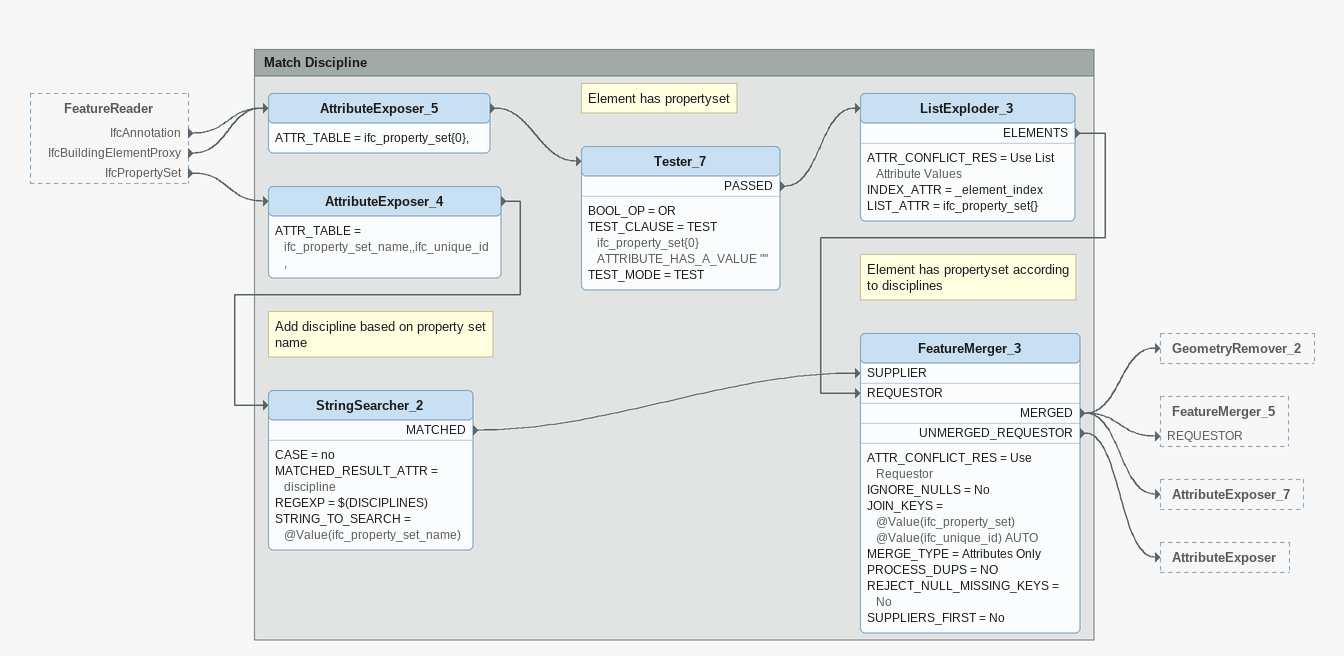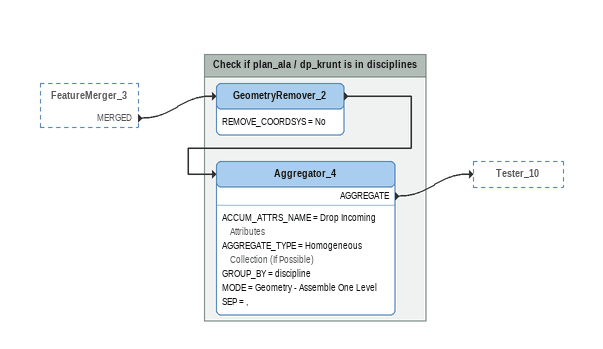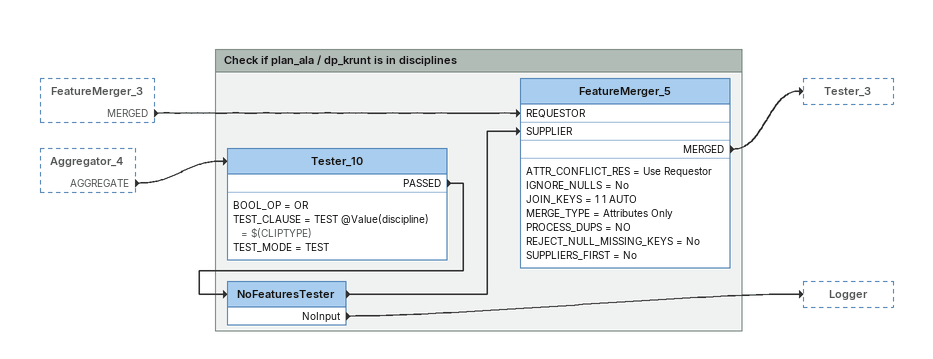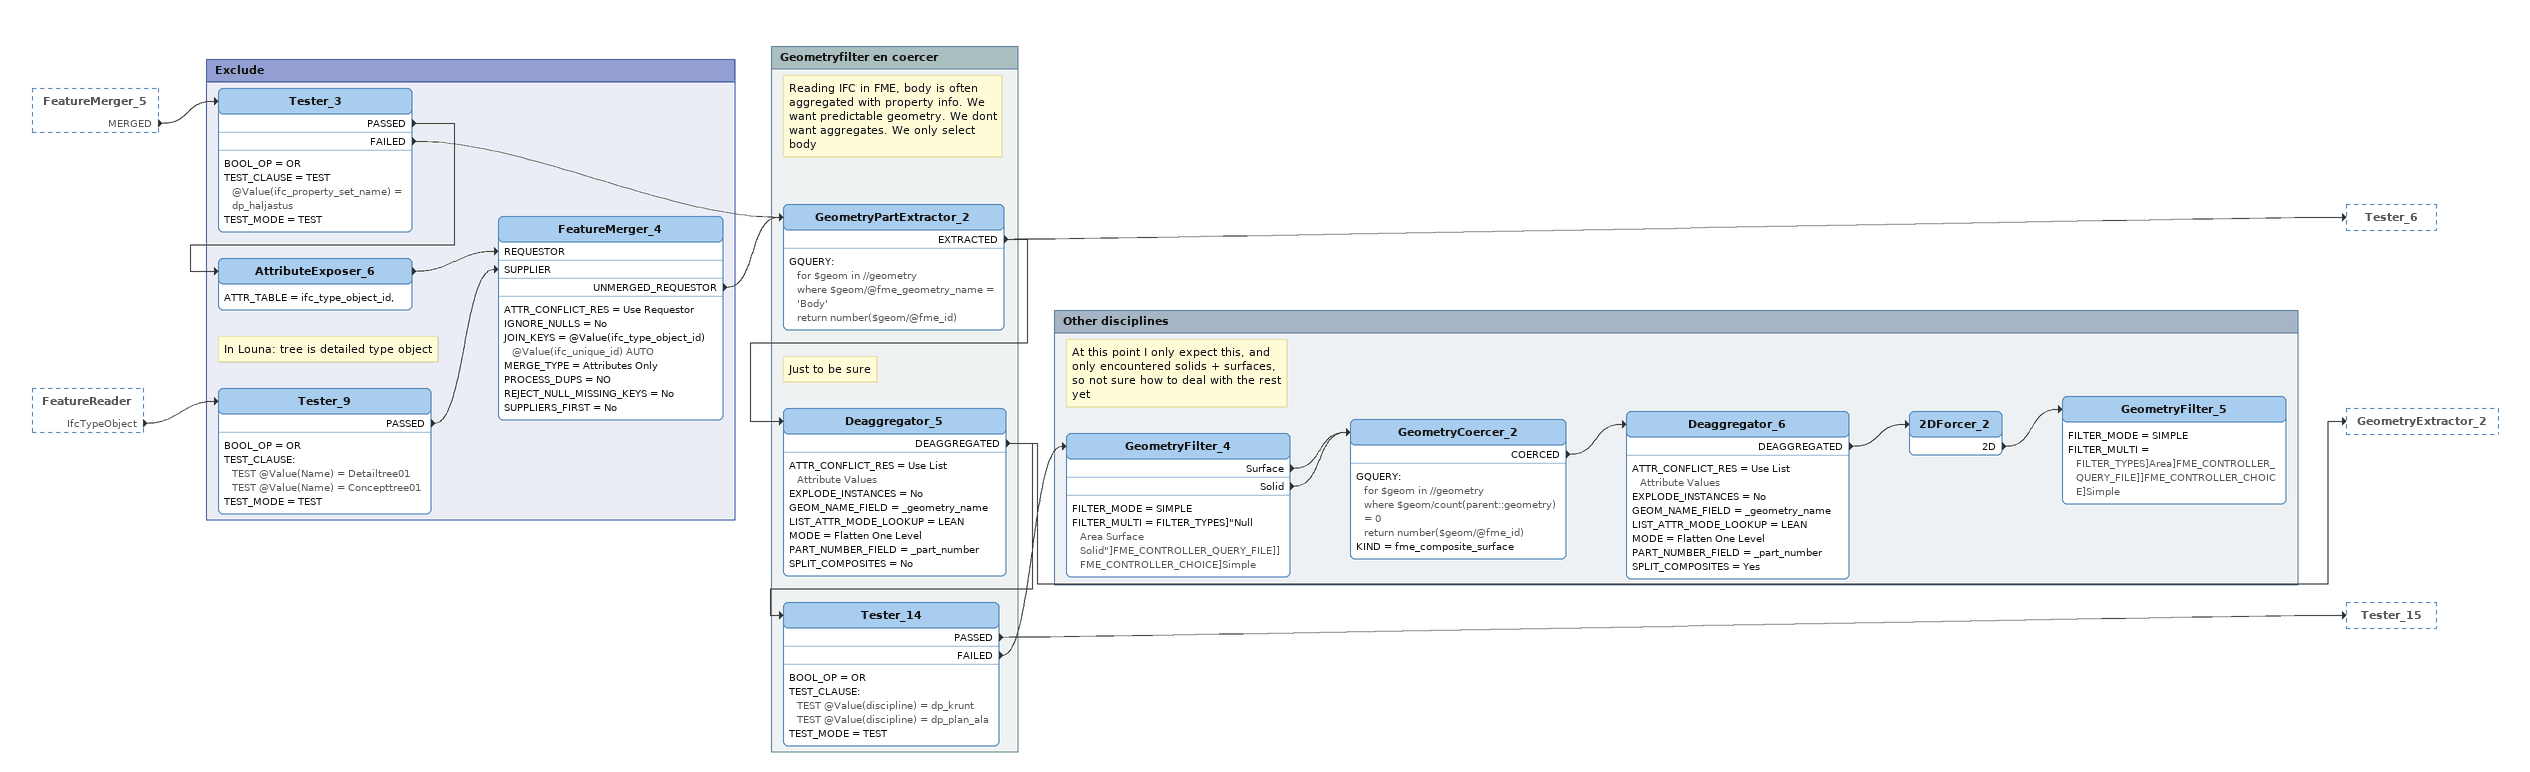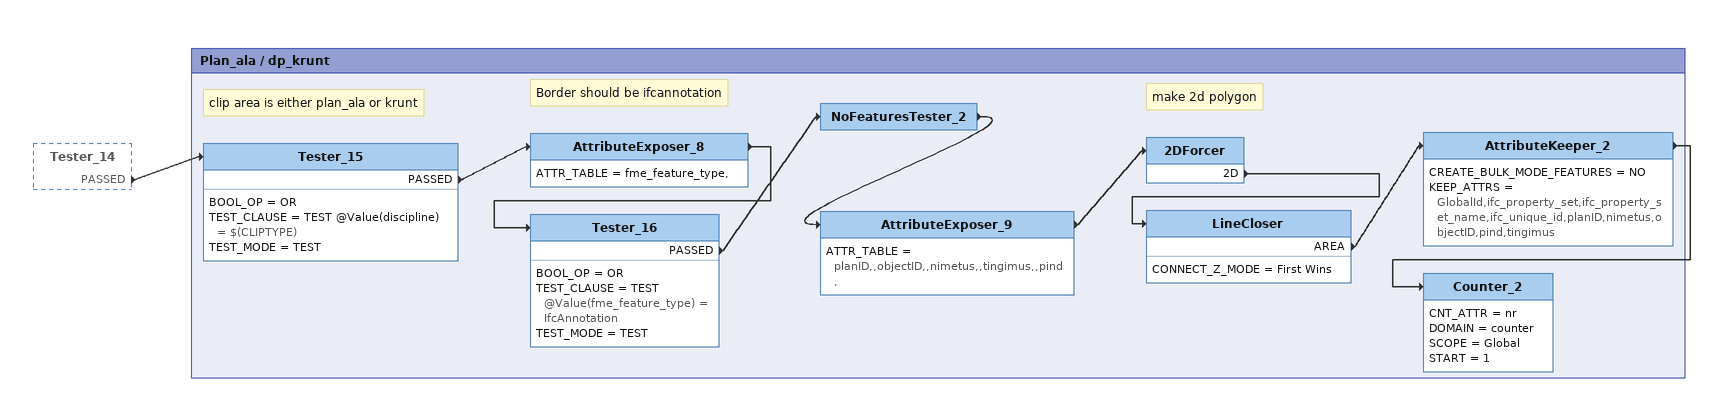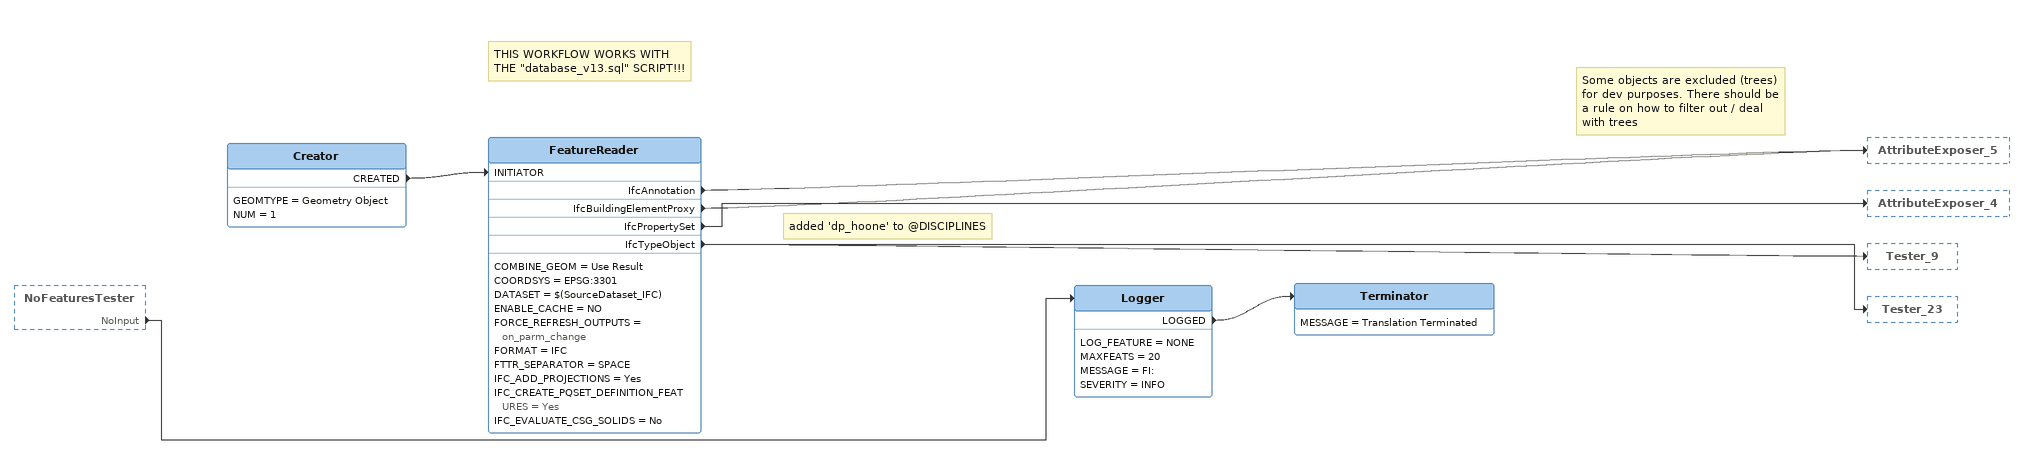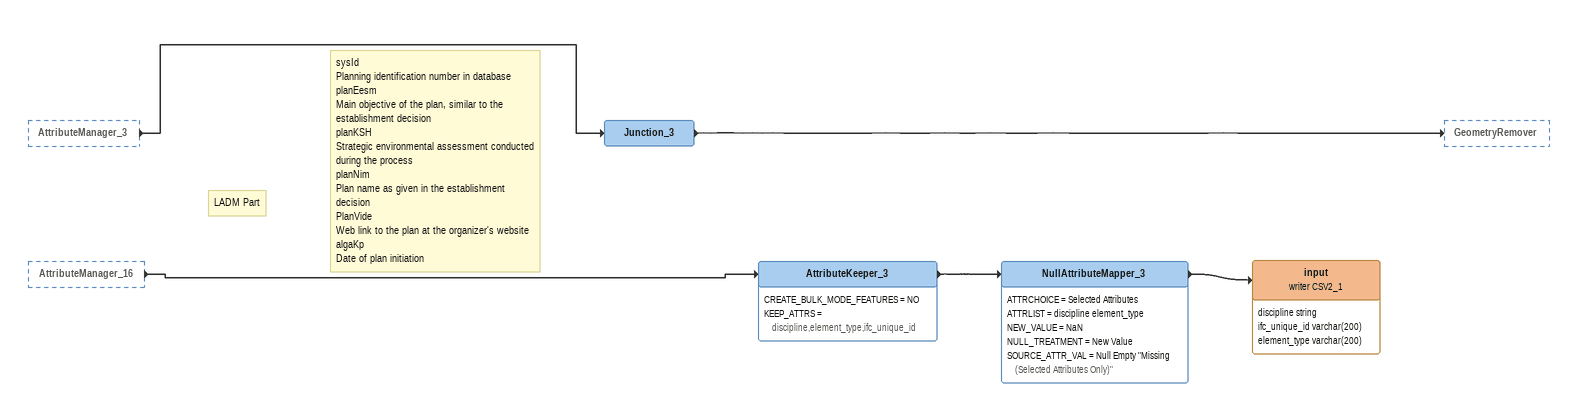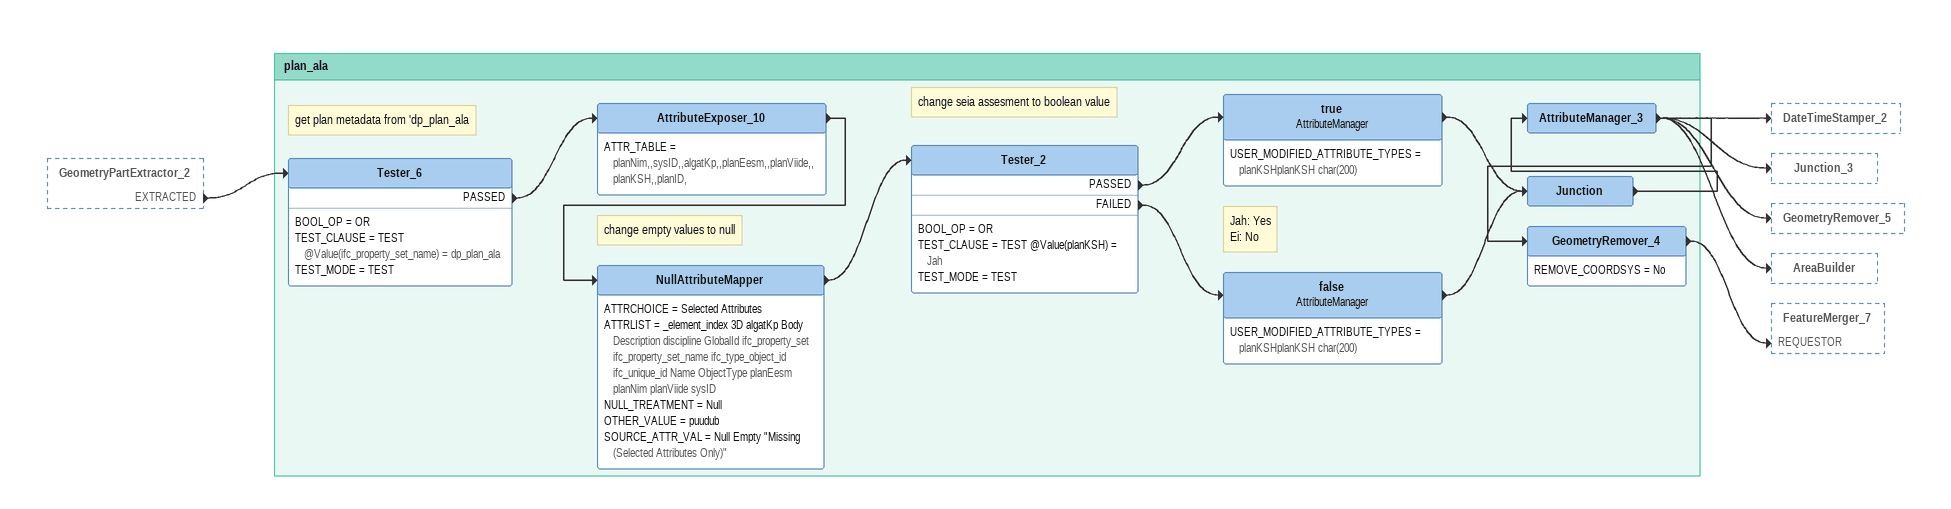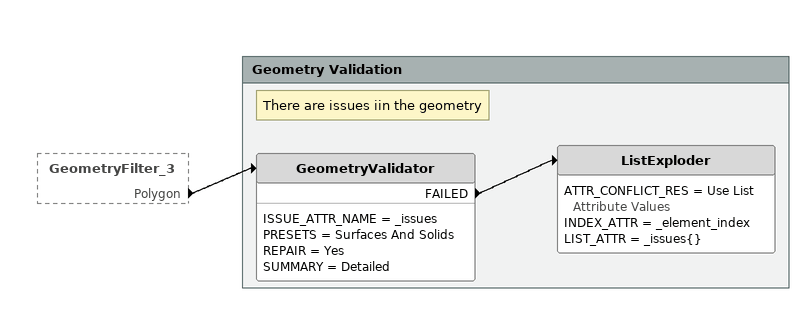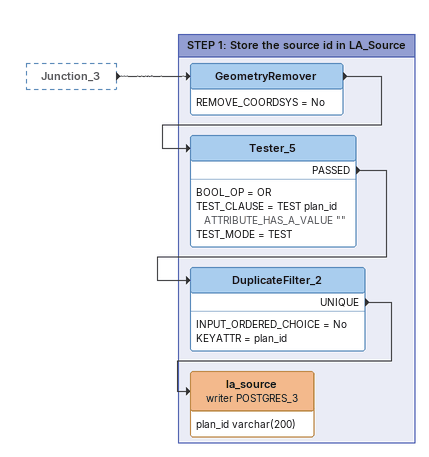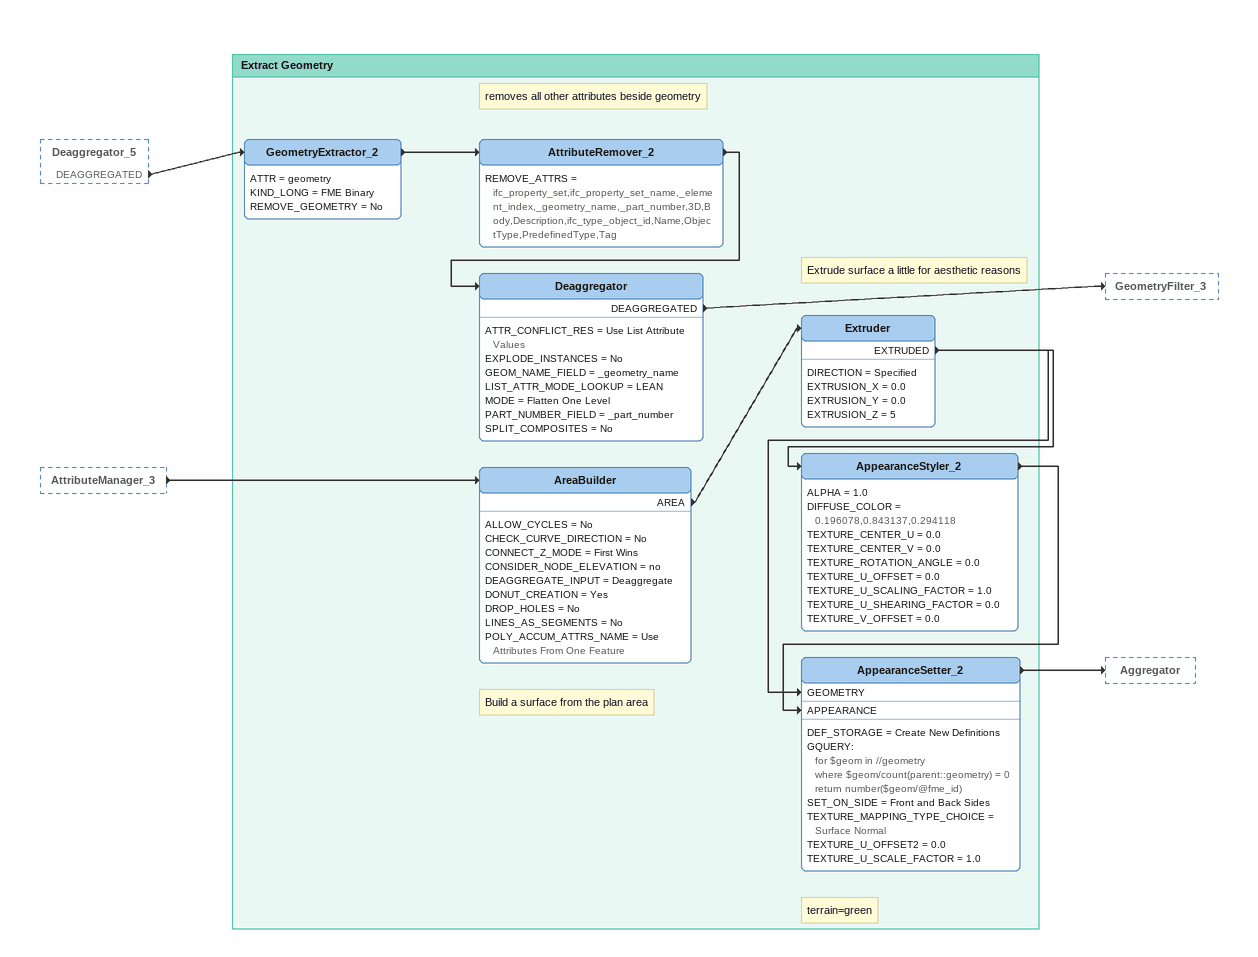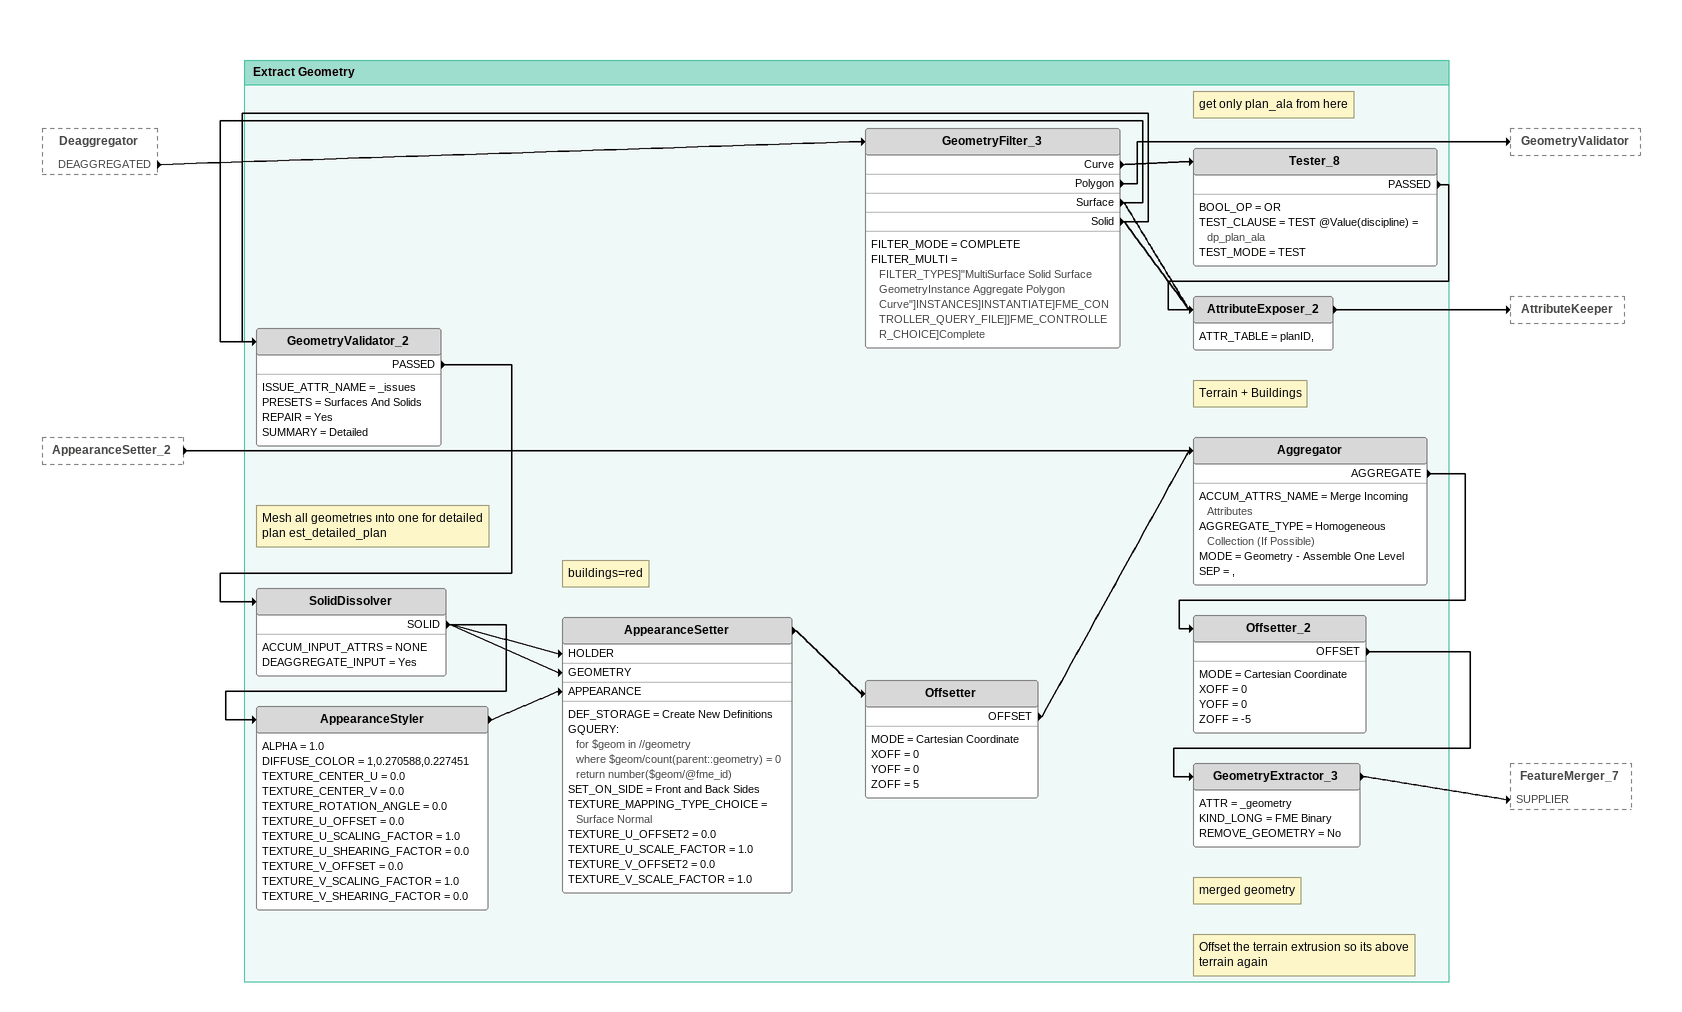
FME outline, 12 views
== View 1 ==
FeatureReader [outside]
    IfcAnnotation -> AttributeExposer_5
    IfcBuildingElementProxy -> AttributeExposer_5
    IfcPropertySet -> AttributeExposer_4

Bookmark: Match Discipline
AttributeExposer_5
    ATTR_TABLE = ifc_property_set{0},
    -> Tester_7
Note: Element has propertyset
Tester_7
    BOOL_OP = OR
    TEST_CLAUSE = TEST ifc_property_set{0} ATTRIBUTE_HAS_A_VALUE ""
    TEST_MODE = TEST
    PASSED -> ListExploder_3
ListExploder_3
    ATTR_CONFLICT_RES = Use List Attribute Values
    INDEX_ATTR = _element_index
    LIST_ATTR = ifc_property_set{}
    ELEMENTS -> FeatureMerger_3 [REQUESTOR]
AttributeExposer_4
    ATTR_TABLE = ifc_property_set_name,,ifc_unique_id,
    -> StringSearcher_2
Note: Add discipline based on property set name
StringSearcher_2
    CASE = no
    MATCHED_RESULT_ATTR = discipline
    REGEXP = $(DISCIPLINES)
    STRING_TO_SEARCH = @Value(ifc_property_set_name)
    MATCHED -> FeatureMerger_3 [SUPPLIER]
Note: Element has propertyset according to disciplines
FeatureMerger_3
    ATTR_CONFLICT_RES = Use Requestor
    IGNORE_NULLS = No
    JOIN_KEYS = @Value(ifc_property_set) @Value(ifc_unique_id) AUTO
    MERGE_TYPE = Attributes Only
    PROCESS_DUPS = NO
    REJECT_NULL_MISSING_KEYS = No
    SUPPLIERS_FIRST = No
    MERGED -> GeometryRemover_2
    MERGED -> FeatureMerger_5 [REQUESTOR]
    MERGED -> AttributeExposer_7
    UNMERGED_REQUESTOR -> AttributeExposer

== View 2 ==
FeatureMerger_3 [outside]
    MERGED -> GeometryRemover_2

Bookmark: Check if plan_ala / dp_krunt is in disciplines
GeometryRemover_2
    REMOVE_COORDSYS = No
    -> Aggregator_4
Aggregator_4
    ACCUM_ATTRS_NAME = Drop Incoming Attributes
    AGGREGATE_TYPE = Homogeneous Collection (If Possible)
    GROUP_BY = discipline
    MODE = Geometry - Assemble One Level
    SEP = ,
    AGGREGATE -> Tester_10

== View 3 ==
FeatureMerger_3 [outside]
    MERGED -> FeatureMerger_5 [REQUESTOR]
Aggregator_4 [outside]
    AGGREGATE -> Tester_10

Bookmark: Check if plan_ala / dp_krunt is in disciplines
Tester_10
    BOOL_OP = OR
    TEST_CLAUSE = TEST @Value(discipline) = $(CLIPTYPE)
    TEST_MODE = TEST
    PASSED -> NoFeaturesTester
NoFeaturesTester
    NoInput -> Logger
    -> FeatureMerger_5 [SUPPLIER]
FeatureMerger_5
    ATTR_CONFLICT_RES = Use Requestor
    IGNORE_NULLS = No
    JOIN_KEYS = 1 1 AUTO
    MERGE_TYPE = Attributes Only
    PROCESS_DUPS = NO
    REJECT_NULL_MISSING_KEYS = No
    SUPPLIERS_FIRST = No
    MERGED -> Tester_3

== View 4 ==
FeatureMerger_5 [outside]
    MERGED -> Tester_3
FeatureReader [outside]
    IfcTypeObject -> Tester_9

Bookmark: Exclude
Tester_3
    BOOL_OP = OR
    TEST_CLAUSE = TEST @Value(ifc_property_set_name) = dp_haljastus
    TEST_MODE = TEST
    PASSED -> AttributeExposer_6
    FAILED -> GeometryPartExtractor_2
AttributeExposer_6
    ATTR_TABLE = ifc_type_object_id,
    -> FeatureMerger_4 [REQUESTOR]
Note: In Louna: tree is detailed type object
Tester_9
    BOOL_OP = OR
    TEST_CLAUSE:
      TEST @Value(Name) = Detailtree01
      TEST @Value(Name) = Concepttree01
    TEST_MODE = TEST
    PASSED -> FeatureMerger_4 [SUPPLIER]
FeatureMerger_4
    ATTR_CONFLICT_RES = Use Requestor
    IGNORE_NULLS = No
    JOIN_KEYS = @Value(ifc_type_object_id) @Value(ifc_unique_id) AUTO
    MERGE_TYPE = Attributes Only
    PROCESS_DUPS = NO
    REJECT_NULL_MISSING_KEYS = No
    SUPPLIERS_FIRST = No
    UNMERGED_REQUESTOR -> GeometryPartExtractor_2

Bookmark: Geometryfilter en coercer
Note: Reading IFC in FME, body is often aggregated with property info. We want predictable geometry. We dont want aggregates. We only select body
GeometryPartExtractor_2
    GQUERY:
      for $geom in //geometry
      where $geom/@fme_geometry_name = 'Body'
      return number($geom/@fme_id)
    EXTRACTED -> Deaggregator_5
    EXTRACTED -> Tester_6
Note: Just to be sure
Deaggregator_5
    ATTR_CONFLICT_RES = Use List Attribute Values
    EXPLODE_INSTANCES = No
    GEOM_NAME_FIELD = _geometry_name
    LIST_ATTR_MODE_LOOKUP = LEAN
    MODE = Flatten One Level
    PART_NUMBER_FIELD = _part_number
    SPLIT_COMPOSITES = No
    DEAGGREGATED -> Tester_14
    DEAGGREGATED -> GeometryExtractor_2
Tester_14
    BOOL_OP = OR
    TEST_CLAUSE:
      TEST @Value(discipline) = dp_krunt
      TEST @Value(discipline) = dp_plan_ala
    TEST_MODE = TEST
    PASSED -> Tester_15
    FAILED -> GeometryFilter_4

Bookmark: Other disciplines
Note: At this point I only expect this, and only encountered solids + surfaces, so not sure how to deal with the rest yet
GeometryFilter_4
    FILTER_MODE = SIMPLE
    FILTER_MULTI = FILTER_TYPES]"Null Area Surface Solid"]FME_CONTROLLER_QUERY_FILE]]FME_CONTROLLER_CHOICE]Simple
    Surface -> GeometryCoercer_2
    Solid -> GeometryCoercer_2
GeometryCoercer_2
    GQUERY:
      for $geom in //geometry
      where $geom/count(parent::geometry) = 0
      return number($geom/@fme_id)
    KIND = fme_composite_surface
    COERCED -> Deaggregator_6
Deaggregator_6
    ATTR_CONFLICT_RES = Use List Attribute Values
    EXPLODE_INSTANCES = No
    GEOM_NAME_FIELD = _geometry_name
    LIST_ATTR_MODE_LOOKUP = LEAN
    MODE = Flatten One Level
    PART_NUMBER_FIELD = _part_number
    SPLIT_COMPOSITES = Yes
    DEAGGREGATED -> 2DForcer_2
2DForcer_2
    2D -> GeometryFilter_5
GeometryFilter_5
    FILTER_MODE = SIMPLE
    FILTER_MULTI = FILTER_TYPES]Area]FME_CONTROLLER_QUERY_FILE]]FME_CONTROLLER_CHOICE]Simple

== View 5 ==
Tester_14 [outside]
    PASSED -> Tester_15

Bookmark: Plan_ala / dp_krunt
Note: clip area is either plan_ala or krunt
Tester_15
    BOOL_OP = OR
    TEST_CLAUSE = TEST @Value(discipline) = $(CLIPTYPE)
    TEST_MODE = TEST
    PASSED -> AttributeExposer_8
Note: Border should be ifcannotation
AttributeExposer_8
    ATTR_TABLE = fme_feature_type,
    -> Tester_16
Tester_16
    BOOL_OP = OR
    TEST_CLAUSE = TEST @Value(fme_feature_type) = IfcAnnotation
    TEST_MODE = TEST
    PASSED -> NoFeaturesTester_2
NoFeaturesTester_2
    -> AttributeExposer_9
AttributeExposer_9
    ATTR_TABLE = planID,,objectID,,nimetus,,tingimus,,pind,
    -> 2DForcer
Note: make 2d polygon
2DForcer
    2D -> LineCloser
LineCloser
    CONNECT_Z_MODE = First Wins
    AREA -> AttributeKeeper_2
AttributeKeeper_2
    CREATE_BULK_MODE_FEATURES = NO
    KEEP_ATTRS = GlobalId,ifc_property_set,ifc_property_set_name,ifc_unique_id,planID,nimetus,objectID,pind,tingimus
    -> Counter_2
Counter_2
    CNT_ATTR = nr
    DOMAIN = counter
    SCOPE = Global
    START = 1

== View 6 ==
NoFeaturesTester [outside]
    NoInput -> Logger
Creator
    GEOMTYPE = Geometry Object
    NUM = 1
    CREATED -> FeatureReader [INITIATOR]
Note: THIS WORKFLOW WORKS WITH THE "database_v13.sql" SCRIPT!!!
Note: added 'dp_hoone' to @DISCIPLINES
FeatureReader
    COMBINE_GEOM = Use Result
    COORDSYS = EPSG:3301
    DATASET = $(SourceDataset_IFC)
    ENABLE_CACHE = NO
    FORCE_REFRESH_OUTPUTS = on_parm_change
    FORMAT = IFC
    FTTR_SEPARATOR = SPACE
    IFC_ADD_PROJECTIONS = Yes
    IFC_CREATE_PQSET_DEFINITION_FEATURES = Yes
    IFC_EVALUATE_CSG_SOLIDS = No
    IfcAnnotation -> AttributeExposer_5
    IfcBuildingElementProxy -> AttributeExposer_5
    IfcPropertySet -> AttributeExposer_4
    IfcTypeObject -> Tester_9
    IfcTypeObject -> Tester_23
Logger
    LOG_FEATURE = NONE
    MAXFEATS = 20
    MESSAGE = FI:
    SEVERITY = INFO
    LOGGED -> Terminator
Note: Some objects are excluded (trees) for dev purposes. There should be a rule on how to filter out / deal with trees
Terminator
    MESSAGE = Translation Terminated

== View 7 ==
AttributeManager_3 [outside]
    -> Junction_3
AttributeManager_16 [outside]
    -> AttributeKeeper_3
Note: LADM Part
Note: sysId / Planning identification number in database / planEesm / Main objective of the plan, similar to the establishment decision / planKSH / Strategic environmental assessment conducted during the process / planNim / Plan name as given in the establishment decision / PlanVide / Web link to the plan at the organizer's website / algaKp / Date of plan initiation
Junction_3
    -> GeometryRemover
AttributeKeeper_3
    CREATE_BULK_MODE_FEATURES = NO
    KEEP_ATTRS = discipline,element_type,ifc_unique_id
    -> NullAttributeMapper_3
NullAttributeMapper_3
    ATTRCHOICE = Selected Attributes
    ATTRLIST = discipline element_type
    NEW_VALUE = NaN
    NULL_TREATMENT = New Value
    SOURCE_ATTR_VAL = Null Empty "Missing (Selected Attributes Only)"
    -> input (writer CSV2_1)
input (writer CSV2_1)
    attributes: discipline string, ifc_unique_id varchar(200), element_type varchar(200)

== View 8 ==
GeometryPartExtractor_2 [outside]
    EXTRACTED -> Tester_6

Bookmark: plan_ala
Note: get plan metadata from 'dp_plan_ala
Tester_6
    BOOL_OP = OR
    TEST_CLAUSE = TEST @Value(ifc_property_set_name) = dp_plan_ala
    TEST_MODE = TEST
    PASSED -> AttributeExposer_10
AttributeExposer_10
    ATTR_TABLE = planNim,,sysID,,algatKp,,planEesm,,planViide,,planKSH,,planID,
    -> NullAttributeMapper
Note: change empty values to null
NullAttributeMapper
    ATTRCHOICE = Selected Attributes
    ATTRLIST = _element_index 3D algatKp Body Description discipline GlobalId ifc_property_set ifc_property_set_name ifc_type_object_id ifc_unique_id Name ObjectType planEesm planNim planViide sysID
    NULL_TREATMENT = Null
    OTHER_VALUE = puudub
    SOURCE_ATTR_VAL = Null Empty "Missing (Selected Attributes Only)"
    -> Tester_2
Note: change seia assesment to boolean value
Tester_2
    BOOL_OP = OR
    TEST_CLAUSE = TEST @Value(planKSH) = Jah
    TEST_MODE = TEST
    PASSED -> true
    FAILED -> false
true: AttributeManager
    USER_MODIFIED_ATTRIBUTE_TYPES = planKSHplanKSH char(200)
    -> Junction
Note: Jah: Yes / Ei: No
false: AttributeManager
    USER_MODIFIED_ATTRIBUTE_TYPES = planKSHplanKSH char(200)
    -> Junction
Junction
    -> AttributeManager_3
AttributeManager_3
    -> DateTimeStamper_2
    -> Junction_3
    -> GeometryRemover_5
    -> GeometryRemover_4
    -> AreaBuilder
GeometryRemover_4
    REMOVE_COORDSYS = No
    -> FeatureMerger_7 [REQUESTOR]

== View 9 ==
GeometryFilter_3 [outside]
    Polygon -> GeometryValidator

Bookmark: Geometry Validation
Note: There are issues iin the geometry
GeometryValidator
    ISSUE_ATTR_NAME = _issues
    PRESETS = Surfaces And Solids
    REPAIR = Yes
    SUMMARY = Detailed
    FAILED -> ListExploder
ListExploder
    ATTR_CONFLICT_RES = Use List Attribute Values
    INDEX_ATTR = _element_index
    LIST_ATTR = _issues{}

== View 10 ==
Junction_3 [outside]
    -> GeometryRemover

Bookmark: STEP 1: Store the source id in LA_Source
GeometryRemover
    REMOVE_COORDSYS = No
    -> Tester_5
Tester_5
    BOOL_OP = OR
    TEST_CLAUSE = TEST plan_id ATTRIBUTE_HAS_A_VALUE ""
    TEST_MODE = TEST
    PASSED -> DuplicateFilter_2
DuplicateFilter_2
    INPUT_ORDERED_CHOICE = No
    KEYATTR = plan_id
    UNIQUE -> la_source (writer POSTGRES_3)
la_source (writer POSTGRES_3)
    attributes: plan_id varchar(200)

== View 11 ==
Deaggregator_5 [outside]
    DEAGGREGATED -> GeometryExtractor_2
AttributeManager_3 [outside]
    -> AreaBuilder

Bookmark: Extract Geometry
Note: Build a surface from the plan area
AreaBuilder
    ALLOW_CYCLES = No
    CHECK_CURVE_DIRECTION = No
    CONNECT_Z_MODE = First Wins
    CONSIDER_NODE_ELEVATION = no
    DEAGGREGATE_INPUT = Deaggregate
    DONUT_CREATION = Yes
    DROP_HOLES = No
    LINES_AS_SEGMENTS = No
    POLY_ACCUM_ATTRS_NAME = Use Attributes From One Feature
    AREA -> Extruder
Note: Extrude surface a little for aesthetic reasons
Extruder
    DIRECTION = Specified
    EXTRUSION_X = 0.0
    EXTRUSION_Y = 0.0
    EXTRUSION_Z = 5
    EXTRUDED -> AppearanceSetter_2 [GEOMETRY]
    EXTRUDED -> AppearanceStyler_2
AppearanceStyler_2
    ALPHA = 1.0
    DIFFUSE_COLOR = 0.196078,0.843137,0.294118
    TEXTURE_CENTER_U = 0.0
    TEXTURE_CENTER_V = 0.0
    TEXTURE_ROTATION_ANGLE = 0.0
    TEXTURE_U_OFFSET = 0.0
    TEXTURE_U_SCALING_FACTOR = 1.0
    TEXTURE_U_SHEARING_FACTOR = 0.0
    TEXTURE_V_OFFSET = 0.0
    -> AppearanceSetter_2 [APPEARANCE]
Note: terrain=green
AppearanceSetter_2
    DEF_STORAGE = Create New Definitions
    GQUERY:
      for $geom in //geometry
      where $geom/count(parent::geometry) = 0
      return number($geom/@fme_id)
    SET_ON_SIDE = Front and Back Sides
    TEXTURE_MAPPING_TYPE_CHOICE = Surface Normal
    TEXTURE_U_OFFSET2 = 0.0
    TEXTURE_U_SCALE_FACTOR = 1.0
    -> Aggregator
GeometryExtractor_2
    ATTR = geometry
    KIND_LONG = FME Binary
    REMOVE_GEOMETRY = No
    -> AttributeRemover_2
Note: removes all other attributes beside geometry
AttributeRemover_2
    REMOVE_ATTRS = ifc_property_set,ifc_property_set_name,_element_index,_geometry_name,_part_number,3D,Body,Description,ifc_type_object_id,Name,ObjectType,PredefinedType,Tag
    -> Deaggregator
Deaggregator
    ATTR_CONFLICT_RES = Use List Attribute Values
    EXPLODE_INSTANCES = No
    GEOM_NAME_FIELD = _geometry_name
    LIST_ATTR_MODE_LOOKUP = LEAN
    MODE = Flatten One Level
    PART_NUMBER_FIELD = _part_number
    SPLIT_COMPOSITES = No
    DEAGGREGATED -> GeometryFilter_3

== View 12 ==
Deaggregator [outside]
    DEAGGREGATED -> GeometryFilter_3
AppearanceSetter_2 [outside]
    -> Aggregator

Bookmark: Extract Geometry
GeometryFilter_3
    FILTER_MODE = COMPLETE
    FILTER_MULTI = FILTER_TYPES]"MultiSurface Solid Surface GeometryInstance Aggregate Polygon Curve"]INSTANCES]INSTANTIATE]FME_CONTROLLER_QUERY_FILE]]FME_CONTROLLER_CHOICE]Complete
    Curve -> Tester_8
    Polygon -> GeometryValidator
    Surface -> AttributeExposer_2
    Surface -> GeometryValidator_2
    Solid -> AttributeExposer_2
    Solid -> GeometryValidator_2
Note: get only plan_ala from here
Tester_8
    BOOL_OP = OR
    TEST_CLAUSE = TEST @Value(discipline) = dp_plan_ala
    TEST_MODE = TEST
    PASSED -> AttributeExposer_2
AttributeExposer_2
    ATTR_TABLE = planID,
    -> AttributeKeeper
GeometryValidator_2
    ISSUE_ATTR_NAME = _issues
    PRESETS = Surfaces And Solids
    REPAIR = Yes
    SUMMARY = Detailed
    PASSED -> SolidDissolver
Note: Mesh all geometrıes ınto one for detailed plan est_detailed_plan
SolidDissolver
    ACCUM_INPUT_ATTRS = NONE
    DEAGGREGATE_INPUT = Yes
    SOLID -> AppearanceSetter [HOLDER]
    SOLID -> AppearanceStyler
    SOLID -> AppearanceSetter [GEOMETRY]
AppearanceStyler
    ALPHA = 1.0
    DIFFUSE_COLOR = 1,0.270588,0.227451
    TEXTURE_CENTER_U = 0.0
    TEXTURE_CENTER_V = 0.0
    TEXTURE_ROTATION_ANGLE = 0.0
    TEXTURE_U_OFFSET = 0.0
    TEXTURE_U_SCALING_FACTOR = 1.0
    TEXTURE_U_SHEARING_FACTOR = 0.0
    TEXTURE_V_OFFSET = 0.0
    TEXTURE_V_SCALING_FACTOR = 1.0
    TEXTURE_V_SHEARING_FACTOR = 0.0
    -> AppearanceSetter [APPEARANCE]
Note: buildings=red
AppearanceSetter
    DEF_STORAGE = Create New Definitions
    GQUERY:
      for $geom in //geometry
      where $geom/count(parent::geometry) = 0
      return number($geom/@fme_id)
    SET_ON_SIDE = Front and Back Sides
    TEXTURE_MAPPING_TYPE_CHOICE = Surface Normal
    TEXTURE_U_OFFSET2 = 0.0
    TEXTURE_U_SCALE_FACTOR = 1.0
    TEXTURE_V_OFFSET2 = 0.0
    TEXTURE_V_SCALE_FACTOR = 1.0
    -> Offsetter
Note: Offset the terrain extrusion so its above terrain again
Offsetter
    MODE = Cartesian Coordinate
    XOFF = 0
    YOFF = 0
    ZOFF = 5
    OFFSET -> Aggregator
Note: Terrain + Buildings
Aggregator
    ACCUM_ATTRS_NAME = Merge Incoming Attributes
    AGGREGATE_TYPE = Homogeneous Collection (If Possible)
    MODE = Geometry - Assemble One Level
    SEP = ,
    AGGREGATE -> Offsetter_2
Offsetter_2
    MODE = Cartesian Coordinate
    XOFF = 0
    YOFF = 0
    ZOFF = -5
    OFFSET -> GeometryExtractor_3
Note: merged geometry
GeometryExtractor_3
    ATTR = _geometry
    KIND_LONG = FME Binary
    REMOVE_GEOMETRY = No
    -> FeatureMerger_7 [SUPPLIER]
